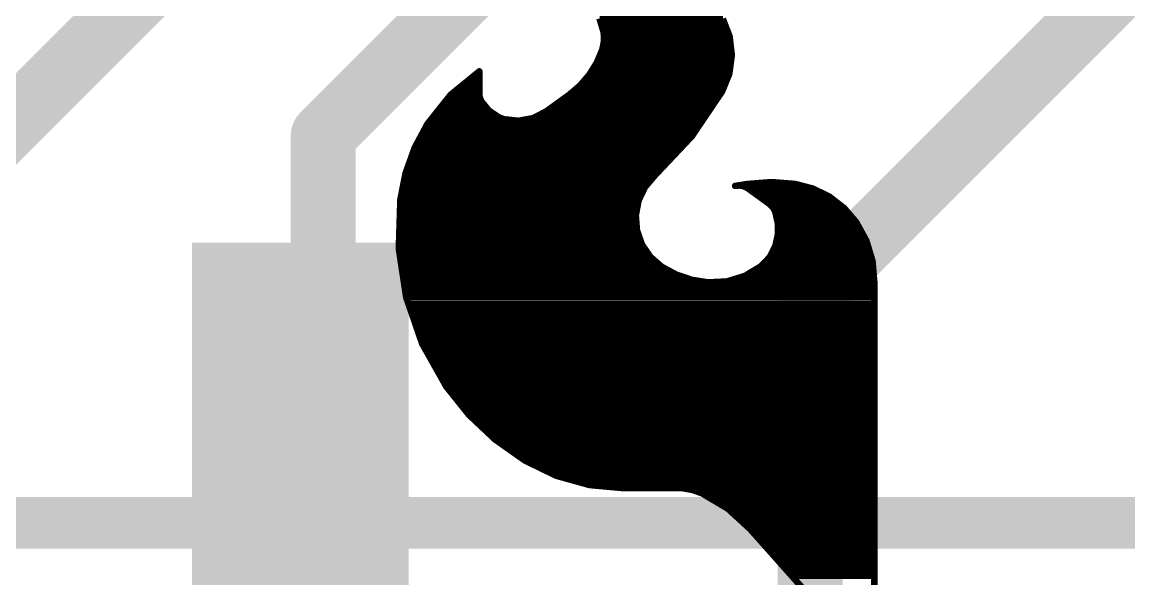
# Model space of a CAD drawing. Extents: x -1.3 to 34.4, y -29.2 to 28.1.
# Drawn here: x 15.989 to 20.33, y 4.001 to 6.185 of the extents above; entities that cross this region are included whole.
import ezdxf

# ---------------------------------------------------------------- set-up
doc = ezdxf.new("R2010")
doc.units = 0
for name, color, linetype in [('1', 12, 'CONTINUOUS'), ('22', 40, 'CONTINUOUS'), ('51', 53, 'CONTINUOUS')]:
    doc.layers.add(name, color=color, linetype=linetype)

# ---------------------------------------------------------------- blocks, each defined once
blk = doc.blocks.new('RECT')
blk.add_solid([(-0.5, -0.5), (0.5, -0.5), (-0.5, 0.5), (0.5, 0.5)])

msp = doc.modelspace()

# ---------------------------------------------------------------- linework, layer by layer
at = {"layer": '1', "const_width": 0.254}
for points in [[(17.17, 5.74), (19.05, 7.62)], [(21.59, 7.62), (19.08, 5.11)], [(15.08, 4.92), (16.51, 6.35)], [(17.17, 4.47), (17.17, 5.74)], [(19.08, 5.11), (19.08, 1.47)], [(17.08, 4.47), (17.17, 4.47)]]:
    msp.add_lwpolyline(points, dxfattribs=at)
at = {"layer": '1', "const_width": 0.127}
for points in [[(17.2335, 5.74, 1), (17.1065, 5.74)], [(17.1251, 5.7849, 1), (17.2149, 5.6951)], [(19.1435, 5.11, 1), (19.0165, 5.11)], [(19.0351, 5.1549, 1), (19.1249, 5.0651)], [(17.08, 4.5335, 1), (17.08, 4.4065)], [(17.17, 4.4065, 1), (17.17, 4.5335)], [(17.1065, 4.47, 1), (17.2335, 4.47)]]:
    msp.add_lwpolyline(points, format="xyb", dxfattribs=at)
at = {"layer": '22', "const_width": 0.0254}
for points in [[(18.2702, 6.1443), (18.2536, 6.1993)], [(18.2541, 6.1976), (18.7378, 6.1976)], [(18.7375, 6.1982), (18.7643, 6.129)], [(18.2618, 6.1722), (18.7476, 6.1722)], [(18.2651, 6.0782), (18.2716, 6.1109)], [(18.2694, 6.1468), (18.7574, 6.1468)], [(18.2716, 6.1109), (18.2702, 6.1443)], [(18.2712, 6.1214), (18.7652, 6.1214)], [(18.7643, 6.129), (18.7729, 6.0553)], [(18.2436, 6.0267), (18.2651, 6.0782)], [(18.2619, 6.0706), (18.7711, 6.0706)], [(18.2686, 6.096), (18.7681, 6.096)], [(18.2143, 5.9792), (18.2436, 6.0267)], [(18.2513, 6.0452), (18.7716, 6.0452)], [(18.7729, 6.0553), (18.763, 5.9818)], [(17.6699, 5.8998), (17.7825, 5.9919)], [(17.7825, 5.9919), (17.7825, 5.903)], [(18.178, 5.9368), (18.2143, 5.9792)], [(18.2237, 5.9944), (18.7647, 5.9944)], [(18.2394, 6.0198), (18.7681, 6.0198)], [(18.763, 5.9818), (18.735, 5.9131)], [(17.7234, 5.9436), (17.7825, 5.9436)], [(17.7545, 5.969), (17.7825, 5.969)], [(18.1356, 5.9004), (18.178, 5.9368)], [(18.1838, 5.9436), (18.7474, 5.9436)], [(18.2056, 5.969), (18.7577, 5.969)], [(17.5793, 5.7861), (17.6699, 5.8998)], [(17.6643, 5.8928), (17.7839, 5.8928)], [(17.6924, 5.9182), (17.7825, 5.9182)], [(17.7825, 5.903), (17.7845, 5.8885)], [(18.0442, 5.8344), (18.1356, 5.9004)], [(18.1251, 5.8928), (18.7213, 5.8928)], [(18.1563, 5.9182), (18.7371, 5.9182)], [(18.735, 5.9131), (18.6164, 5.7373)], [(17.6441, 5.8674), (17.7963, 5.8674)], [(17.7845, 5.8885), (17.7902, 5.875)], [(17.7902, 5.875), (17.8199, 5.8383)], [(18.0899, 5.8674), (18.7042, 5.8674)], [(17.6036, 5.8166), (17.8513, 5.8166)], [(17.6239, 5.842), (17.8169, 5.842)], [(17.8199, 5.8383), (17.8587, 5.8115)], [(17.8587, 5.8115), (17.8791, 5.8039)], [(17.9363, 5.7978), (17.9929, 5.8082)], [(17.9929, 5.8082), (18.0442, 5.8344)], [(18.0094, 5.8166), (18.6699, 5.8166)], [(18.0547, 5.842), (18.687, 5.842)], [(17.5292, 5.6927), (17.5793, 5.7861)], [(17.5684, 5.7658), (18.6356, 5.7658)], [(17.5834, 5.7912), (18.6528, 5.7912)], [(17.8791, 5.8039), (17.9363, 5.7978)], [(17.5548, 5.7404), (18.6185, 5.7404)], [(18.6164, 5.7373), (18.4709, 5.5829)], [(17.4934, 5.5929), (17.5292, 5.6927)], [(17.528, 5.6896), (18.5715, 5.6896)], [(17.5411, 5.715), (18.5954, 5.715)], [(17.5098, 5.6388), (18.5236, 5.6388)], [(17.5189, 5.6642), (18.5475, 5.6642)], [(17.4727, 5.4889), (17.4934, 5.5929)], [(17.4924, 5.588), (18.4757, 5.588)], [(17.5007, 5.6134), (18.4996, 5.6134)], [(17.4873, 5.5626), (18.4536, 5.5626)], [(18.4709, 5.5829), (18.4326, 5.538)], [(18.7858, 5.5423), (18.8341, 5.5499)], [(18.8035, 5.544), (18.7858, 5.5423)], [(18.8209, 5.5405), (18.8035, 5.544)], [(18.8341, 5.5499), (18.9281, 5.5573)], [(18.9281, 5.5573), (19.0221, 5.5499)], [(19.0221, 5.5499), (19.092, 5.5315)], [(17.4773, 5.5118), (18.4201, 5.5118)], [(17.4823, 5.5372), (18.4322, 5.5372)], [(18.4326, 5.538), (18.4071, 5.4847)], [(18.8366, 5.5321), (18.8209, 5.5405)], [(18.8271, 5.5372), (19.0703, 5.5372)], [(18.9205, 5.4712), (18.8366, 5.5321)], [(18.8646, 5.5118), (19.1318, 5.5118)], [(19.092, 5.5315), (19.1568, 5.4994)], [(17.4667, 5.2961), (17.4727, 5.4889)], [(17.4718, 5.461), (18.4028, 5.461)], [(17.4726, 5.4864), (18.408, 5.4864)], [(18.4071, 5.4847), (18.3964, 5.4266)], [(18.8996, 5.4864), (19.1735, 5.4864)], [(18.9343, 5.4578), (18.9205, 5.4712)], [(18.931, 5.461), (19.2061, 5.461)], [(18.9433, 5.4407), (18.9343, 5.4578)], [(19.1568, 5.4994), (19.2138, 5.455)], [(17.471, 5.4356), (18.398, 5.4356)], [(18.3964, 5.4266), (18.401, 5.3677)], [(18.9532, 5.3962), (18.9433, 5.4407)], [(18.9444, 5.4356), (19.2304, 5.4356)], [(19.2138, 5.455), (19.2608, 5.4)], [(17.4694, 5.3848), (18.3996, 5.3848)], [(17.4702, 5.4102), (18.3976, 5.4102)], [(18.9501, 5.4102), (19.2521, 5.4102)], [(18.9532, 5.3506), (18.9532, 5.3962)], [(18.9532, 5.3848), (19.2691, 5.3848)], [(19.2608, 5.4), (19.3009, 5.3268)], [(17.4679, 5.334), (18.4128, 5.334)], [(17.4686, 5.3594), (18.4039, 5.3594)], [(18.401, 5.3677), (18.4206, 5.312)], [(18.9433, 5.3061), (18.9532, 5.3506)], [(18.9495, 5.334), (19.297, 5.334)], [(18.9532, 5.3594), (19.283, 5.3594)], [(19.3009, 5.3268), (19.3249, 5.2469)], [(17.4955, 5.1054), (17.4667, 5.2961)], [(17.4671, 5.3086), (18.4229, 5.3086)], [(17.4686, 5.2832), (18.4403, 5.2832)], [(18.4206, 5.312), (18.454, 5.2633)], [(18.9211, 5.2626), (18.9433, 5.3061)], [(18.9316, 5.2832), (19.314, 5.2832)], [(18.9439, 5.3086), (19.3064, 5.3086)], [(17.4725, 5.2578), (18.4603, 5.2578)], [(18.454, 5.2633), (18.4988, 5.2248)], [(18.8874, 5.2273), (18.9211, 5.2626)], [(18.9164, 5.2578), (19.3217, 5.2578)], [(19.3249, 5.2469), (19.3319, 5.1638)], [(17.4763, 5.2324), (18.4899, 5.2324)], [(17.4802, 5.207), (18.5318, 5.207)], [(18.4988, 5.2248), (18.5552, 5.1944)], [(18.824, 5.1891), (18.8874, 5.2273)], [(18.8537, 5.207), (19.3283, 5.207)], [(18.8923, 5.2324), (19.3262, 5.2324)], [(17.484, 5.1816), (18.5931, 5.1816)], [(17.4878, 5.1562), (19.3319, 5.1562)], [(18.5552, 5.1944), (18.6159, 5.1739)], [(18.6159, 5.1739), (18.6792, 5.1638)], [(18.6792, 5.1638), (18.7532, 5.1675)], [(18.7532, 5.1675), (18.824, 5.1891)], [(18.7995, 5.1816), (19.3304, 5.1816)], [(19.3319, 5.1638), (19.3319, 3.6474)], [(17.4917, 5.1308), (19.3319, 5.1308)], [(17.5583, 4.923), (17.4955, 5.1054)], [(17.4955, 5.1054), (19.3319, 5.1054)], [(17.5043, 5.08), (19.3319, 5.08)], [(17.513, 5.0546), (19.3319, 5.0546)], [(17.5218, 5.0292), (19.3319, 5.0292)], [(17.5305, 5.0038), (19.3319, 5.0038)], [(17.5392, 4.9784), (19.3319, 4.9784)], [(17.548, 4.953), (19.3319, 4.953)], [(17.5567, 4.9276), (19.3319, 4.9276)], [(17.653, 4.7549), (17.5583, 4.923)], [(17.57, 4.9022), (19.3319, 4.9022)], [(17.5843, 4.8768), (19.3319, 4.8768)], [(17.5986, 4.8514), (19.3319, 4.8514)], [(17.613, 4.826), (19.3319, 4.826)], [(17.6273, 4.8006), (19.3319, 4.8006)], [(17.6416, 4.7752), (19.3319, 4.7752)], [(17.7414, 4.6442), (17.653, 4.7549)], [(17.6571, 4.7498), (19.3319, 4.7498)], [(17.6774, 4.7244), (19.3319, 4.7244)], [(17.6977, 4.699), (19.3319, 4.699)], [(17.718, 4.6736), (19.3319, 4.6736)], [(17.7383, 4.6482), (19.3319, 4.6482)], [(17.8446, 4.547), (17.7414, 4.6442)], [(17.7642, 4.6228), (19.3319, 4.6228)], [(17.7911, 4.5974), (19.3319, 4.5974)], [(17.8181, 4.572), (19.3319, 4.572)], [(17.9603, 4.4653), (17.8446, 4.547)], [(17.8452, 4.5466), (19.3319, 4.5466)], [(17.8811, 4.5212), (19.3319, 4.5212)], [(17.9171, 4.4958), (19.3319, 4.4958)], [(17.9531, 4.4704), (19.3319, 4.4704)], [(18.0833, 4.4053), (17.9603, 4.4653)], [(18.0019, 4.445), (19.3319, 4.445)], [(18.054, 4.4196), (19.3319, 4.4196)], [(18.2152, 4.3685), (18.0833, 4.4053)], [(18.1231, 4.3942), (19.3319, 4.3942)], [(18.2141, 4.3688), (19.3319, 4.3688)], [(18.3515, 4.3561), (18.2152, 4.3685)], [(18.5801, 4.3561), (18.3515, 4.3561)], [(18.6191, 4.3493), (18.5801, 4.3561)], [(18.6563, 4.3358), (18.6191, 4.3493)], [(18.6353, 4.3434), (19.3319, 4.3434)], [(18.7575, 4.2756), (18.6563, 4.3358)], [(18.6862, 4.318), (19.3319, 4.318)], [(18.729, 4.2926), (19.3319, 4.2926)], [(18.8443, 4.1961), (18.7575, 4.2756)], [(18.7667, 4.2672), (19.3319, 4.2672)], [(18.7944, 4.2418), (19.3319, 4.2418)], [(18.8221, 4.2164), (19.3319, 4.2164)], [(19.3319, 3.6474), (18.8443, 4.1961)], [(18.8488, 4.191), (19.3319, 4.191)], [(18.8714, 4.1656), (19.3319, 4.1656)], [(18.894, 4.1402), (19.3319, 4.1402)], [(18.9166, 4.1148), (19.3319, 4.1148)], [(18.9391, 4.0894), (19.3319, 4.0894)], [(18.9617, 4.064), (19.3319, 4.064)], [(18.9843, 4.0386), (19.3319, 4.0386)], [(19.0068, 4.0132), (19.3319, 4.0132)]]:
    msp.add_lwpolyline(points, dxfattribs=at)
at = {"layer": '22', "const_width": 0.0127}
for points in [[(18.2618, 6.1786, 1), (18.2618, 6.1658)], [(18.7476, 6.1658, 1), (18.7476, 6.1786)], [(18.2694, 6.1532, 1), (18.2694, 6.1405)], [(18.2765, 6.1446, 1), (18.2639, 6.144)], [(18.2641, 6.1425, 1), (18.2763, 6.1461)], [(18.2712, 6.1278, 1), (18.2712, 6.1151)], [(18.2778, 6.1097, 1), (18.2654, 6.1122)], [(18.7574, 6.1405, 1), (18.7574, 6.1532)], [(18.7706, 6.1298, 1), (18.758, 6.1283)], [(18.7583, 6.1267, 1), (18.7702, 6.1313)], [(18.7652, 6.1151, 1), (18.7652, 6.1278)], [(18.2619, 6.077, 1), (18.2619, 6.0643)], [(18.2589, 6.0794, 1), (18.2713, 6.077)], [(18.271, 6.0758, 1), (18.2592, 6.0806)], [(18.2686, 6.1024, 1), (18.2686, 6.0896)], [(18.2653, 6.1107, 1), (18.278, 6.1112)], [(18.7681, 6.0896, 1), (18.7681, 6.1024)], [(18.7711, 6.0643, 1), (18.7711, 6.077)], [(18.2378, 6.0291, 1), (18.2495, 6.0242)], [(18.249, 6.0234, 1), (18.2382, 6.03)], [(18.2513, 6.0516, 1), (18.2513, 6.0389)], [(18.7792, 6.0545, 1), (18.7666, 6.0562)], [(18.7666, 6.0546, 1), (18.7792, 6.0561)], [(18.7716, 6.0389, 1), (18.7716, 6.0516)], [(17.7889, 5.9919, 1), (17.7762, 5.9919)], [(17.7865, 5.987, 1), (17.7785, 5.9968)], [(18.2191, 5.9751, 1), (18.2095, 5.9833)], [(18.2237, 6.0008, 1), (18.2237, 5.9881)], [(18.2394, 6.0262, 1), (18.2394, 6.0134)], [(18.7688, 5.9794, 1), (18.7571, 5.9842)], [(18.7647, 5.9881, 1), (18.7647, 6.0008)], [(18.7681, 6.0134, 1), (18.7681, 6.0262)], [(17.7234, 5.95, 1), (17.7234, 5.9372)], [(17.7545, 5.9754, 1), (17.7545, 5.9627)], [(17.7825, 5.9627, 1), (17.7825, 5.9754)], [(17.7825, 5.9372, 1), (17.7825, 5.95)], [(18.1731, 5.9409, 1), (18.1828, 5.9327)], [(18.1821, 5.932, 1), (18.1738, 5.9416)], [(18.1838, 5.95, 1), (18.1838, 5.9372)], [(18.2056, 5.9754, 1), (18.2056, 5.9627)], [(18.2089, 5.9825, 1), (18.2197, 5.9759)], [(18.7474, 5.9372, 1), (18.7474, 5.95)], [(18.7567, 5.9827, 1), (18.7693, 5.981)], [(18.7577, 5.9627, 1), (18.7577, 5.9754)], [(17.6643, 5.8992, 1), (17.6643, 5.8864)], [(17.6659, 5.9047, 1), (17.674, 5.8949)], [(17.6749, 5.8959, 1), (17.665, 5.9038)], [(17.6924, 5.9246, 1), (17.6924, 5.9119)], [(17.7888, 5.9039, 1), (17.7762, 5.9021)], [(17.7762, 5.903, 1), (17.7889, 5.903)], [(17.7825, 5.9119, 1), (17.7825, 5.9246)], [(17.7839, 5.8864, 1), (17.7839, 5.8992)], [(18.1251, 5.8992, 1), (18.1251, 5.8864)], [(18.1315, 5.9052, 1), (18.1397, 5.8956)], [(18.1393, 5.8953, 1), (18.1319, 5.9055)], [(18.1563, 5.9246, 1), (18.1563, 5.9119)], [(18.7213, 5.8864, 1), (18.7213, 5.8992)], [(18.7291, 5.9155, 1), (18.7409, 5.9107)], [(18.7403, 5.9095, 1), (18.7297, 5.9167)], [(18.7371, 5.9119, 1), (18.7371, 5.9246)], [(17.6441, 5.8738, 1), (17.6441, 5.861)], [(17.7903, 5.891, 1), (17.7786, 5.886)], [(17.7782, 5.8876, 1), (17.7908, 5.8893)], [(17.7951, 5.879, 1), (17.7853, 5.871)], [(17.7844, 5.8725, 1), (17.796, 5.8775)], [(17.7963, 5.861, 1), (17.7963, 5.8738)], [(18.0899, 5.8738, 1), (18.0899, 5.861)], [(18.7042, 5.861, 1), (18.7042, 5.8738)], [(17.6036, 5.823, 1), (17.6036, 5.8102)], [(17.6239, 5.8484, 1), (17.6239, 5.8357)], [(17.8235, 5.8435, 1), (17.8163, 5.8331)], [(17.8149, 5.8343, 1), (17.8248, 5.8423)], [(17.8169, 5.8357, 1), (17.8169, 5.8484)], [(17.8513, 5.8102, 1), (17.8513, 5.823)], [(17.8609, 5.8175, 1), (17.8565, 5.8055)], [(17.8551, 5.8063, 1), (17.8623, 5.8167)], [(17.99, 5.8139, 1), (17.9958, 5.8026)], [(17.9941, 5.802, 1), (17.9918, 5.8145)], [(18.0094, 5.823, 1), (18.0094, 5.8102)], [(18.0405, 5.8395, 1), (18.0479, 5.8293)], [(18.0471, 5.8287, 1), (18.0413, 5.8401)], [(18.0547, 5.8484, 1), (18.0547, 5.8357)], [(18.6699, 5.8102, 1), (18.6699, 5.823)], [(18.687, 5.8357, 1), (18.687, 5.8484)], [(17.5684, 5.7722, 1), (17.5684, 5.7595)], [(17.5743, 5.7901, 1), (17.5843, 5.7821)], [(17.5849, 5.7831, 1), (17.5737, 5.7891)], [(17.5834, 5.7976, 1), (17.5834, 5.7848)], [(17.8798, 5.8102, 1), (17.8784, 5.7976)], [(17.8769, 5.7979, 1), (17.8813, 5.8099)], [(17.9352, 5.804, 1), (17.9375, 5.7915)], [(17.9357, 5.7914, 1), (17.937, 5.8041)], [(18.6356, 5.7595, 1), (18.6356, 5.7722)], [(18.6528, 5.7848, 1), (18.6528, 5.7976)], [(17.5548, 5.7468, 1), (17.5548, 5.734)], [(18.6111, 5.7408, 1), (18.6216, 5.7337)], [(18.621, 5.7329, 1), (18.6118, 5.7416)], [(18.6185, 5.734, 1), (18.6185, 5.7468)], [(17.528, 5.696, 1), (17.528, 5.6833)], [(17.5236, 5.6957, 1), (17.5348, 5.6897)], [(17.5351, 5.6905, 1), (17.5232, 5.6948)], [(17.5411, 5.7214, 1), (17.5411, 5.7086)], [(18.5715, 5.6833, 1), (18.5715, 5.696)], [(18.5954, 5.7086, 1), (18.5954, 5.7214)], [(17.5098, 5.6452, 1), (17.5098, 5.6325)], [(17.5189, 5.6706, 1), (17.5189, 5.6578)], [(18.5236, 5.6325, 1), (18.5236, 5.6452)], [(18.5475, 5.6578, 1), (18.5475, 5.6706)], [(17.4924, 5.5944, 1), (17.4924, 5.5816)], [(17.4996, 5.5916, 1), (17.4871, 5.5941)], [(17.4874, 5.595, 1), (17.4993, 5.5907)], [(17.5007, 5.6198, 1), (17.5007, 5.6071)], [(18.4757, 5.5816, 1), (18.4757, 5.5944)], [(18.4996, 5.6071, 1), (18.4996, 5.6198)], [(17.4873, 5.569, 1), (17.4873, 5.5563)], [(18.4536, 5.5563, 1), (18.4536, 5.569)], [(18.4663, 5.5873, 1), (18.4755, 5.5785)], [(18.4757, 5.5788, 1), (18.4661, 5.587)], [(18.8048, 5.5502, 1), (18.8022, 5.5378)], [(18.8041, 5.5377, 1), (18.8029, 5.5503)], [(18.8336, 5.5562, 1), (18.8346, 5.5436)], [(18.8351, 5.5436, 1), (18.8331, 5.5562)], [(18.9286, 5.5636, 1), (18.9276, 5.5509)], [(18.9286, 5.5509, 1), (18.9276, 5.5636)], [(19.0237, 5.556, 1), (19.0205, 5.5438)], [(19.0216, 5.5436, 1), (19.0226, 5.5562)], [(17.4773, 5.5182, 1), (17.4773, 5.5054)], [(17.4823, 5.5436, 1), (17.4823, 5.5309)], [(18.4201, 5.5054, 1), (18.4201, 5.5182)], [(18.4277, 5.5421, 1), (18.4374, 5.5338)], [(18.4383, 5.5352, 1), (18.4268, 5.5407)], [(18.4322, 5.5309, 1), (18.4322, 5.5436)], [(18.7848, 5.5486, 1), (18.7868, 5.536)], [(18.7852, 5.5486, 1), (18.7864, 5.536)], [(18.8239, 5.5461, 1), (18.8179, 5.5349)], [(18.8197, 5.5343, 1), (18.8222, 5.5467)], [(18.8271, 5.5436, 1), (18.8271, 5.5309)], [(18.8403, 5.5372, 1), (18.8329, 5.527)], [(18.8336, 5.5265, 1), (18.8396, 5.5377)], [(18.8646, 5.5182, 1), (18.8646, 5.5054)], [(19.0703, 5.5309, 1), (19.0703, 5.5436)], [(19.0948, 5.5372, 1), (19.0892, 5.5258)], [(19.0904, 5.5253, 1), (19.0936, 5.5376)], [(19.1318, 5.5054, 1), (19.1318, 5.5182)], [(17.4718, 5.4674, 1), (17.4718, 5.4546)], [(17.4726, 5.4928, 1), (17.4726, 5.4801)], [(17.479, 5.4887, 1), (17.4664, 5.4891)], [(17.4665, 5.4901, 1), (17.4789, 5.4877)], [(18.4014, 5.4874, 1), (18.4129, 5.4819)], [(18.4134, 5.4835, 1), (18.4009, 5.4858)], [(18.4028, 5.4546, 1), (18.4028, 5.4674)], [(18.408, 5.4801, 1), (18.408, 5.4928)], [(18.8996, 5.4928, 1), (18.8996, 5.4801)], [(18.9249, 5.4757, 1), (18.9161, 5.4667)], [(18.9168, 5.4661, 1), (18.9242, 5.4763)], [(18.931, 5.4674, 1), (18.931, 5.4546)], [(18.9399, 5.4607, 1), (18.9287, 5.4548)], [(19.1607, 5.5044, 1), (19.1529, 5.4944)], [(19.154, 5.4937, 1), (19.1596, 5.5051)], [(19.1735, 5.4801, 1), (19.1735, 5.4928)], [(19.2061, 5.4546, 1), (19.2061, 5.4674)], [(17.471, 5.442, 1), (17.471, 5.4292)], [(18.4027, 5.4271, 1), (18.39, 5.4261)], [(18.3901, 5.4277, 1), (18.4026, 5.4254)], [(18.398, 5.4292, 1), (18.398, 5.442)], [(18.9299, 5.4532, 1), (18.9387, 5.4623)], [(18.9495, 5.4421, 1), (18.9371, 5.4393)], [(18.9377, 5.4377, 1), (18.9489, 5.4437)], [(18.9444, 5.442, 1), (18.9444, 5.4292)], [(19.2187, 5.4591, 1), (19.209, 5.4509)], [(19.2099, 5.45, 1), (19.2177, 5.46)], [(19.2304, 5.4292, 1), (19.2304, 5.442)], [(17.4694, 5.3912, 1), (17.4694, 5.3784)], [(17.4702, 5.4166, 1), (17.4702, 5.4039)], [(18.3976, 5.4039, 1), (18.3976, 5.4166)], [(18.3996, 5.3784, 1), (18.3996, 5.3912)], [(18.9501, 5.4166, 1), (18.9501, 5.4039)], [(18.9532, 5.3912, 1), (18.9532, 5.3784)], [(18.9596, 5.3962, 1), (18.9469, 5.3962)], [(18.947, 5.3948, 1), (18.9594, 5.3976)], [(19.2521, 5.4039, 1), (19.2521, 5.4166)], [(19.2664, 5.4031, 1), (19.2552, 5.3969)], [(19.256, 5.3959, 1), (19.2656, 5.4041)], [(19.2691, 5.3784, 1), (19.2691, 5.3912)], [(17.4679, 5.3404, 1), (17.4679, 5.3277)], [(17.4686, 5.3658, 1), (17.4686, 5.353)], [(18.3946, 5.3672, 1), (18.4073, 5.3682)], [(18.4069, 5.3698, 1), (18.395, 5.3656)], [(18.4039, 5.353, 1), (18.4039, 5.3658)], [(18.4128, 5.3277, 1), (18.4128, 5.3404)], [(18.9495, 5.3404, 1), (18.9495, 5.3277)], [(18.9532, 5.3658, 1), (18.9532, 5.353)], [(18.9469, 5.3506, 1), (18.9596, 5.3506)], [(18.9594, 5.3492, 1), (18.947, 5.352)], [(19.283, 5.353, 1), (19.283, 5.3658)], [(19.307, 5.3287, 1), (19.2948, 5.325)], [(19.297, 5.3277, 1), (19.297, 5.3404)], [(17.4603, 5.2963, 1), (17.473, 5.2959)], [(17.4729, 5.297, 1), (17.4604, 5.2951)], [(17.4671, 5.315, 1), (17.4671, 5.3022)], [(17.4686, 5.2896, 1), (17.4686, 5.2768)], [(18.4258, 5.3156, 1), (18.4154, 5.3084)], [(18.4146, 5.3099, 1), (18.4266, 5.3141)], [(18.4229, 5.3022, 1), (18.4229, 5.315)], [(18.4403, 5.2768, 1), (18.4403, 5.2896)], [(18.9316, 5.2896, 1), (18.9316, 5.2768)], [(18.9371, 5.3075, 1), (18.9495, 5.3047)], [(18.9439, 5.315, 1), (18.9439, 5.3022)], [(18.949, 5.3032, 1), (18.9376, 5.309)], [(19.2953, 5.3238, 1), (19.3065, 5.3299)], [(19.3064, 5.3022, 1), (19.3064, 5.315)], [(19.314, 5.2768, 1), (19.314, 5.2896)], [(17.4725, 5.2642, 1), (17.4725, 5.2515)], [(18.4581, 5.2681, 1), (18.4498, 5.2584)], [(18.4487, 5.2597, 1), (18.4592, 5.2668)], [(18.4603, 5.2515, 1), (18.4603, 5.2642)], [(18.9164, 5.2642, 1), (18.9164, 5.2515)], [(18.9154, 5.2655, 1), (18.9267, 5.2598)], [(18.9257, 5.2583, 1), (18.9165, 5.267)], [(19.3313, 5.2475, 1), (19.3186, 5.2464)], [(19.3189, 5.2451, 1), (19.331, 5.2488)], [(19.3217, 5.2515, 1), (19.3217, 5.2642)], [(17.4763, 5.2388, 1), (17.4763, 5.226)], [(17.4802, 5.2134, 1), (17.4802, 5.2006)], [(18.4899, 5.226, 1), (18.4899, 5.2388)], [(18.5018, 5.2304, 1), (18.4958, 5.2192)], [(18.4947, 5.22, 1), (18.5029, 5.2296)], [(18.5318, 5.2006, 1), (18.5318, 5.2134)], [(18.8537, 5.2134, 1), (18.8537, 5.2006)], [(18.8828, 5.2317, 1), (18.892, 5.2229)], [(18.8907, 5.2219, 1), (18.8841, 5.2327)], [(18.8923, 5.2388, 1), (18.8923, 5.226)], [(19.3262, 5.226, 1), (19.3262, 5.2388)], [(19.3283, 5.2006, 1), (19.3283, 5.2134)], [(17.484, 5.188, 1), (17.484, 5.1753)], [(17.4878, 5.1626, 1), (17.4878, 5.1498)], [(18.5572, 5.2004, 1), (18.5532, 5.1884)], [(18.5522, 5.1888, 1), (18.5582, 5.2)], [(18.5931, 5.1753, 1), (18.5931, 5.188)], [(18.6169, 5.1801, 1), (18.6149, 5.1676)], [(18.6139, 5.1679, 1), (18.6179, 5.1799)], [(18.6789, 5.1701, 1), (18.6795, 5.1575)], [(18.6782, 5.1575, 1), (18.6802, 5.1701)], [(18.7513, 5.1735, 1), (18.755, 5.1614)], [(18.7535, 5.1611, 1), (18.7528, 5.1738)], [(18.7995, 5.188, 1), (18.7995, 5.1753)], [(18.8207, 5.1945, 1), (18.8273, 5.1836)], [(18.8258, 5.183, 1), (18.8221, 5.1952)], [(19.3383, 5.1638, 1), (19.3255, 5.1638)], [(19.3256, 5.1633, 1), (19.3382, 5.1643)], [(19.3304, 5.1753, 1), (19.3304, 5.188)], [(19.3319, 5.1498, 1), (19.3319, 5.1626)], [(17.4917, 5.1372, 1), (17.4917, 5.1244)], [(19.3319, 5.1244, 1), (19.3319, 5.1372)], [(17.4955, 5.1118, 1), (17.4955, 5.0991)], [(17.5015, 5.1074, 1), (17.4895, 5.1033)], [(17.4892, 5.1044, 1), (17.5018, 5.1063)], [(17.5043, 5.0864, 1), (17.5043, 5.0736)], [(19.3319, 5.0991, 1), (19.3319, 5.1118)], [(19.3319, 5.0736, 1), (19.3319, 5.0864)], [(17.513, 5.061, 1), (17.513, 5.0483)], [(17.5218, 5.0356, 1), (17.5218, 5.0229)], [(19.3319, 5.0483, 1), (19.3319, 5.061)], [(19.3319, 5.0229, 1), (19.3319, 5.0356)], [(17.5305, 5.0102, 1), (17.5305, 4.9974)], [(19.3319, 4.9974, 1), (19.3319, 5.0102)], [(17.5392, 4.9848, 1), (17.5392, 4.9721)], [(17.548, 4.9594, 1), (17.548, 4.9466)], [(19.3319, 4.9721, 1), (19.3319, 4.9848)], [(19.3319, 4.9466, 1), (19.3319, 4.9594)], [(17.5567, 4.934, 1), (17.5567, 4.9212)], [(17.5639, 4.9261, 1), (17.5528, 4.9199)], [(17.5523, 4.9209, 1), (17.5643, 4.925)], [(17.57, 4.9086, 1), (17.57, 4.8959)], [(19.3319, 4.9212, 1), (19.3319, 4.934)], [(19.3319, 4.8959, 1), (19.3319, 4.9086)], [(17.5843, 4.8832, 1), (17.5843, 4.8704)], [(17.5986, 4.8578, 1), (17.5986, 4.845)], [(19.3319, 4.8704, 1), (19.3319, 4.8832)], [(19.3319, 4.845, 1), (19.3319, 4.8578)], [(17.613, 4.8324, 1), (17.613, 4.8197)], [(19.3319, 4.8197, 1), (19.3319, 4.8324)], [(17.6273, 4.807, 1), (17.6273, 4.7942)], [(17.6416, 4.7816, 1), (17.6416, 4.7688)], [(19.3319, 4.7942, 1), (19.3319, 4.807)], [(19.3319, 4.7688, 1), (19.3319, 4.7816)], [(17.658, 4.7589, 1), (17.648, 4.7509)], [(17.6475, 4.7518, 1), (17.6585, 4.758)], [(17.6571, 4.7562, 1), (17.6571, 4.7435)], [(17.6774, 4.7308, 1), (17.6774, 4.718)], [(19.3319, 4.7435, 1), (19.3319, 4.7562)], [(19.3319, 4.718, 1), (19.3319, 4.7308)], [(17.6977, 4.7054, 1), (17.6977, 4.6926)], [(19.3319, 4.6926, 1), (19.3319, 4.7054)], [(17.718, 4.68, 1), (17.718, 4.6673)], [(17.7383, 4.6546, 1), (17.7383, 4.6418)], [(17.7458, 4.6488, 1), (17.7371, 4.6396)], [(17.7365, 4.6402, 1), (17.7464, 4.6482)], [(19.3319, 4.6673, 1), (19.3319, 4.68)], [(19.3319, 4.6418, 1), (19.3319, 4.6546)], [(17.7642, 4.6292, 1), (17.7642, 4.6164)], [(17.7911, 4.6038, 1), (17.7911, 4.5911)], [(19.3319, 4.6164, 1), (19.3319, 4.6292)], [(19.3319, 4.5911, 1), (19.3319, 4.6038)], [(17.8181, 4.5784, 1), (17.8181, 4.5656)], [(17.8482, 4.5522, 1), (17.8409, 4.5418)], [(17.8452, 4.553, 1), (17.8452, 4.5403)], [(17.8402, 4.5424, 1), (17.8489, 4.5517)], [(19.3319, 4.5656, 1), (19.3319, 4.5784)], [(19.3319, 4.5403, 1), (19.3319, 4.553)], [(17.8811, 4.5276, 1), (17.8811, 4.5149)], [(19.3319, 4.5149, 1), (19.3319, 4.5276)], [(17.9171, 4.5022, 1), (17.9171, 4.4894)], [(17.9531, 4.4768, 1), (17.9531, 4.4641)], [(17.9631, 4.471, 1), (17.9575, 4.4596)], [(17.9566, 4.4601, 1), (17.964, 4.4705)], [(19.3319, 4.4894, 1), (19.3319, 4.5022)], [(19.3319, 4.4641, 1), (19.3319, 4.4768)], [(18.0019, 4.4514, 1), (18.0019, 4.4386)], [(18.054, 4.426, 1), (18.054, 4.4132)], [(19.3319, 4.4386, 1), (19.3319, 4.4514)], [(19.3319, 4.4132, 1), (19.3319, 4.426)], [(18.085, 4.4114, 1), (18.0816, 4.3992)], [(18.0806, 4.3996, 1), (18.0861, 4.411)], [(18.1231, 4.4006, 1), (18.1231, 4.3879)], [(19.3319, 4.3879, 1), (19.3319, 4.4006)], [(18.2141, 4.3752, 1), (18.2141, 4.3624)], [(18.2158, 4.3748, 1), (18.2146, 4.3622)], [(18.2135, 4.3624, 1), (18.2169, 4.3746)], [(18.3515, 4.3625, 1), (18.3515, 4.3498)], [(18.3509, 4.3498, 1), (18.3521, 4.3624)], [(18.5812, 4.3624, 1), (18.579, 4.3498)], [(18.5801, 4.3498, 1), (18.5801, 4.3625)], [(18.6212, 4.3552, 1), (18.6169, 4.3433)], [(18.618, 4.343, 1), (18.6202, 4.3555)], [(18.6353, 4.3498, 1), (18.6353, 4.337)], [(18.6595, 4.3413, 1), (18.6531, 4.3303)], [(18.6541, 4.3298, 1), (18.6585, 4.3418)], [(19.3319, 4.3624, 1), (19.3319, 4.3752)], [(19.3319, 4.337, 1), (19.3319, 4.3498)], [(18.6862, 4.3244, 1), (18.6862, 4.3117)], [(18.729, 4.299, 1), (18.729, 4.2862)], [(19.3319, 4.3117, 1), (19.3319, 4.3244)], [(19.3319, 4.2862, 1), (19.3319, 4.299)], [(18.7618, 4.2803, 1), (18.7532, 4.2709)], [(18.7542, 4.2702, 1), (18.7607, 4.2811)], [(18.7667, 4.2736, 1), (18.7667, 4.2608)], [(18.7944, 4.2482, 1), (18.7944, 4.2355)], [(19.3319, 4.2608, 1), (19.3319, 4.2736)], [(19.3319, 4.2355, 1), (19.3319, 4.2482)], [(18.8221, 4.2228, 1), (18.8221, 4.21)], [(19.3319, 4.21, 1), (19.3319, 4.2228)], [(18.849, 4.2003, 1), (18.8396, 4.1919)], [(18.84, 4.1914, 1), (18.8486, 4.2008)], [(18.8488, 4.1974, 1), (18.8488, 4.1846)], [(18.8714, 4.172, 1), (18.8714, 4.1593)], [(19.3319, 4.1846, 1), (19.3319, 4.1974)], [(19.3319, 4.1593, 1), (19.3319, 4.172)], [(18.894, 4.1466, 1), (18.894, 4.1338)], [(18.9166, 4.1212, 1), (18.9166, 4.1084)], [(19.3319, 4.1338, 1), (19.3319, 4.1466)], [(19.3319, 4.1084, 1), (19.3319, 4.1212)], [(18.9391, 4.0958, 1), (18.9391, 4.0831)], [(19.3319, 4.0831, 1), (19.3319, 4.0958)], [(18.9617, 4.0704, 1), (18.9617, 4.0576)], [(18.9843, 4.045, 1), (18.9843, 4.0323)], [(19.3319, 4.0576, 1), (19.3319, 4.0704)], [(19.3319, 4.0323, 1), (19.3319, 4.045)], [(19.0068, 4.0196, 1), (19.0068, 4.0069)], [(19.3319, 4.0069, 1), (19.3319, 4.0196)]]:
    msp.add_lwpolyline(points, format="xyb", dxfattribs=at)
at = {"layer": '51', "const_width": 0.2032}
msp.add_lwpolyline([(5.83, 4.22), (26.33, 4.22)], dxfattribs=at)

# ---------------------------------------------------------------- block references
at = {"layer": '1', "xscale": 0.85, "yscale": 1.7}
msp.add_blockref('RECT', (17.08, 4.47), dxfattribs=at)

doc.saveas('drawing.dxf')
